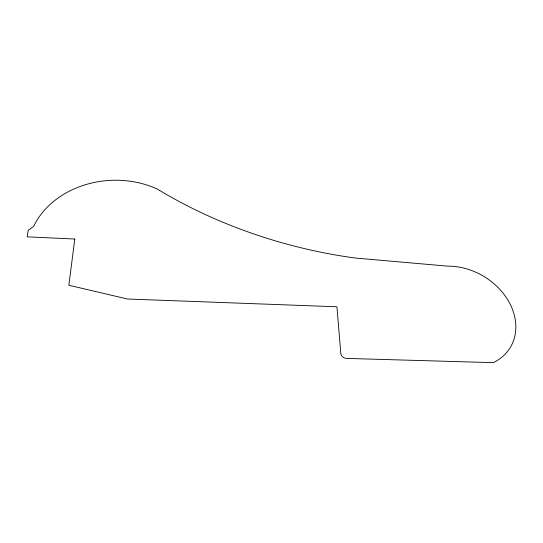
<?xml version="1.0" encoding="UTF-8"?>
<svg xmlns="http://www.w3.org/2000/svg" width="543" height="543" viewBox="0 0 543 543"><rect width="100%" height="100%" fill="white"/><g stroke="black" fill="none" stroke-linecap="round" stroke-linejoin="round"><path stroke-width="0.81" d="M74.785 239.022L68.859 285.245L127.456 299.01L336.925 306.781L340.814 353.405A5.389 4.683 26.5 0 0 346.482 358.407L493.302 362.656A59.248 47.173 31.1 0 0 510.841 305.573A59.248 47.173 31.1 0 0 447.989 266.165L355.57 258.068A345.524 222.616 14.2 0 1 157.504 189.161A86.147 70.298 -3.2 0 0 33.612 226.492L28.256 230.225L27.15 236.836L74.785 239.022"/></g></svg>
